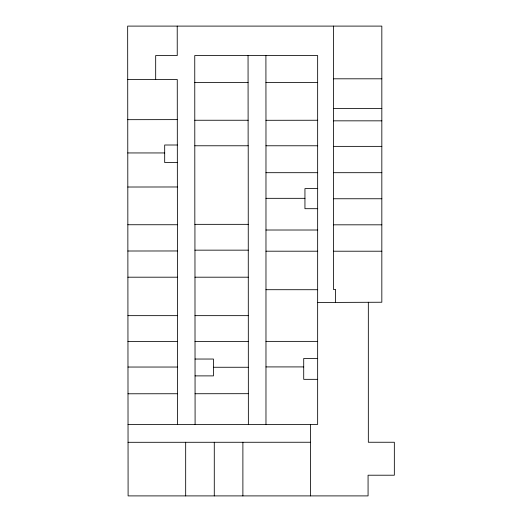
<?xml version="1.0" encoding="UTF-8"?>
<svg xmlns="http://www.w3.org/2000/svg" width="522" height="522" viewBox="0 0 522 522"><rect width="100%" height="100%" fill="white"/><g stroke="black" fill="none" stroke-linecap="round" stroke-linejoin="round"><path stroke-width="0.78" d="M248.211 224.343L194.837 224.343L194.752 55.547L317.65 55.547L317.65 424.425L128.034 424.556M317.689 302.473L381.83 302.238L381.83 26.1L127.662 26.1L128.099 495.9L368.069 495.9L368.069 475.209L394.338 475.209L394.338 442.251L368.33 442.251L368.33 302.238M333.434 78.809L381.83 78.809M127.714 79.546L177.265 79.501L177.591 424.556M194.778 82.548L248.08 82.496M265.933 82.548L317.676 82.548M333.434 108.452L381.83 108.452M127.753 119.675L177.304 119.629M194.81 120.249L248.113 120.249M265.972 424.425L265.972 120.295L317.715 120.249M333.434 120.836L381.83 120.836M177.33 145.005L164.684 145.005L164.684 162.538L177.343 162.525M194.837 145.775L248.211 145.775L248.368 424.556M265.972 145.775L317.715 145.775M333.434 146.369L381.83 146.369M127.779 152.946L164.684 152.946M265.972 172.691L317.715 172.691M333.434 172.691L381.83 172.691M127.812 187.02L177.369 186.974M317.715 188.599L304.946 188.599L304.946 208.696L317.715 208.696M265.972 198.327L304.946 198.327M333.434 198.758L381.83 198.758M127.851 224.741L177.402 224.741M333.434 224.819L381.83 224.819M265.972 230.013L317.709 230.013M194.934 224.343L194.934 250.155L248.211 250.155M127.87 251.01L177.428 250.965M265.972 251.193L317.702 251.206M333.434 251.212L381.83 251.212M127.897 277.195L177.454 277.195M194.96 277.195L248.211 277.195M265.972 289.703L317.689 289.723M127.936 315.653L177.487 315.653M194.993 315.653L248.211 315.653M265.972 341.375L317.676 341.375M127.955 341.545L177.532 341.545M194.96 250.155L195.019 341.545L248.211 341.545M317.67 358.49L303.713 358.49L303.713 379.337L317.663 379.337M195.032 359.038L213.452 359.038L213.452 375.886L195.052 375.886M265.972 366.914L303.713 366.914M127.981 367.038L177.532 367.038M213.452 367.26L248.211 367.26M128.007 393.784L177.558 393.738M195.065 393.738L248.368 393.686M128.053 442.304L310.466 442.251M265.907 55.547L265.972 120.295M248.054 55.547L248.139 145.775M195.019 341.545L195.097 424.556M177.219 26.1L177.245 55.547L155.68 55.547L155.68 79.52M335.574 302.473L335.574 289.442L333.434 289.442L333.434 26.1M310.466 424.425L310.466 495.9M242.887 442.251L242.887 495.9M214.281 442.251L214.281 495.9M185.675 442.251L185.675 495.9"/></g></svg>
